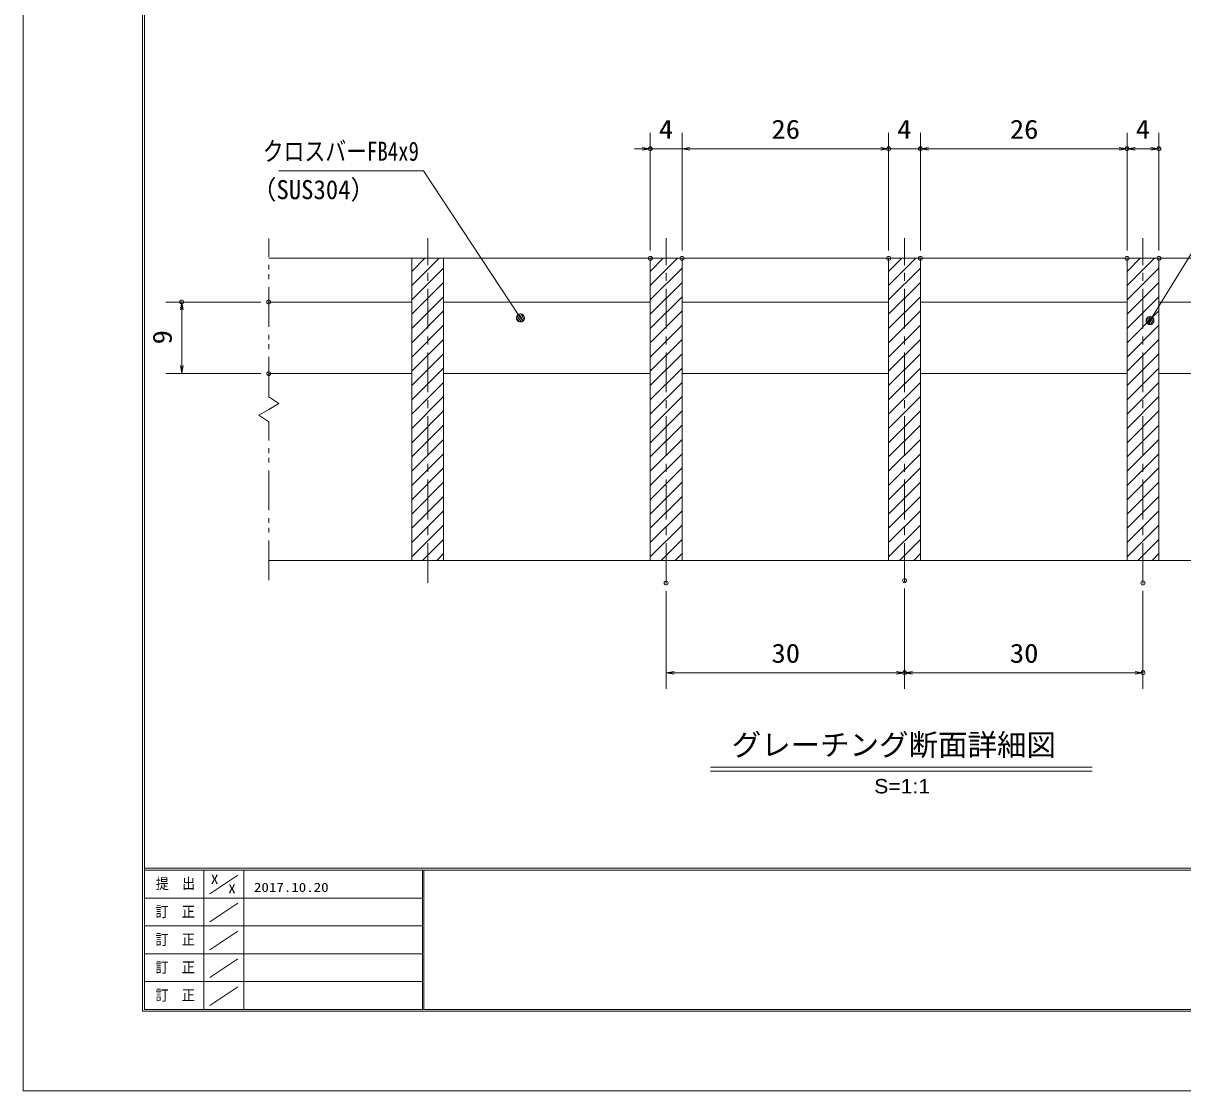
# Model space of a CAD drawing. Units: millimetres, scale not verified, with parts at other scales. Extents: x -1050 to 1050, y -742 to 742.
# Drawn here: x -1050 to -320, y -742 to -71 of the extents above; entities that cross this region are included whole.
import ezdxf
from ezdxf.enums import TextEntityAlignment as Align

# ---------------------------------------------------------------- set-up
doc = ezdxf.new("R2010")
doc.units = ezdxf.units.MM
doc.header["$LTSCALE"] = 5
doc.header["$PDMODE"] = 32
doc.header["$PDSIZE"] = 2.5
doc.linetypes.add('CHAIN1', pattern=[8, 5, -1, 1, -1])
doc.linetypes.add('DOUBLE_CHAIN1', pattern=[8.8, 5, -1, 0.6, -0.6, 0.6, -1])
for name, color, linetype, lineweight in [('0-0_7-図\u3000枠', 4, 'Continuous', 9), ('0-1_寸法注釈', 2, 'Continuous', 9), ('0-2_蓋', 5, 'Continuous', 9), ('0-3_0', 2, 'Continuous', 9), ('0-4_DEFPOINTS', 134, 'Continuous', 9), ('0-5_ハッチング', 4, 'Continuous', 9), ('0-6_想像線', 134, 'DOUBLE_CHAIN1', 9), ('0-7_中心線', 6, 'CHAIN1', 9)]:
    doc.layers.add(name, color=color, linetype=linetype, lineweight=lineweight)
doc.styles.add('HG丸ｺﾞｼｯｸM-PRO', font='')
doc.styles.add('ＭＳ ゴシック', font='')
doc.styles.get('HG丸ｺﾞｼｯｸM-PRO').set_extended_font_data('HG丸ｺﾞｼｯｸM-PRO')
doc.styles.get('ＭＳ ゴシック').set_extended_font_data('MS Gothic')

# ---------------------------------------------------------------- blocks, each defined once
blk = doc.blocks.new('_OPEN')
at = {"layer": '0-3_0'}
blk.add_line((0, 0), (-5, 0), dxfattribs=at)
blk.add_lwpolyline([(-5, 0.833), (0, 0), (-5, -0.833)], dxfattribs=at)
blk = doc.blocks.new('_Dot')
at = {"layer": '0-3_0'}
for p, q in [((-2.5, 0), (-5, 0)), ((2.445, 0.5), (-2.445, 0.5)), ((1.997, 1.5), (-1.997, 1.5)), ((2.289, -0.995), (-2.289, -0.995)), ((1.499, -1.995), (-1.499, -1.995))]:
    blk.add_line(p, q, dxfattribs=at)
for points in [[(2.5, 0), (2.48, 0.313), (2.421, 0.622), (2.324, 0.92), (2.191, 1.204), (2.023, 1.469), (1.822, 1.711), (1.594, 1.926), (1.34, 2.111), (1.064, 2.262), (0.773, 2.378), (0.468, 2.456), (0.157, 2.495), (-0.157, 2.495), (-0.468, 2.456), (-0.773, 2.378), (-1.064, 2.262), (-1.34, 2.111), (-1.594, 1.926), (-1.822, 1.711), (-2.023, 1.469), (-2.191, 1.204), (-2.324, 0.92), (-2.421, 0.622), (-2.48, 0.313), (-2.5, 0), (0, 0)], [(-2.5, 0), (-2.48, -0.313), (-2.421, -0.622), (-2.324, -0.92), (-2.191, -1.204), (-2.023, -1.469), (-1.822, -1.711), (-1.594, -1.926), (-1.34, -2.111), (-1.064, -2.262), (-0.773, -2.378), (-0.468, -2.456), (-0.157, -2.495), (0.157, -2.495), (0.468, -2.456), (0.773, -2.378), (1.064, -2.262), (1.34, -2.111), (1.594, -1.926), (1.822, -1.711), (2.023, -1.469), (2.191, -1.204), (2.324, -0.92), (2.421, -0.622), (2.48, -0.313), (2.5, 0), (0, 0)]]:
    blk.add_lwpolyline(points, close=True, dxfattribs=at)

msp = doc.modelspace()

# ---------------------------------------------------------------- linework, layer by layer
at = {"layer": '0-0_7-図\u3000枠'}
for p, q in [((-975, -692.5), (-975, 692.5)), ((-973.75, -691.25), (-973.75, 691.25)), ((998.75, -602.5), (-973.75, -602.5)), ((998.75, -603.75), (-973.75, -603.75)), ((-936.25, -691.192), (-936.25, -603.75)), ((-911.25, -603.75), (-911.25, -691.192)), ((-798.75, -603.75), (-798.75, -691.192)), ((-798, -603.75), (-798, -691.192)), ((-932.5, -618.606), (-915, -606.924)), ((-798.75, -621.25), (-973.75, -621.25)), ((-932.5, -636.247), (-915, -624.565)), ((-798.75, -638.75), (-973.75, -638.75)), ((-932.5, -653.747), (-915, -642.065)), ((-798.75, -656.25), (-973.75, -656.25)), ((-932.5, -671.247), (-915, -659.565)), ((-798.75, -673.75), (-973.75, -673.75)), ((-932.5, -688.747), (-915, -677.065)), ((1000, -692.5), (-975, -692.5)), ((998.75, -691.25), (-973.75, -691.25))]:
    msp.add_line(p, q, dxfattribs=at)
at = {"layer": '0-1_寸法注釈'}
for p, q in [((-655.45, -213.808), (-655.45, -139.9)), ((-635.45, -213.808), (-635.45, -139.9)), ((-635.45, -213.808), (-635.45, -139.9)), ((-505.45, -213.808), (-505.45, -139.9)), ((-505.45, -213.808), (-505.45, -139.9)), ((-485.45, -213.808), (-485.45, -139.9)), ((-485.45, -213.808), (-485.45, -139.9)), ((-355.45, -213.808), (-355.45, -139.9)), ((-355.45, -213.808), (-355.45, -139.9)), ((-335.45, -213.808), (-335.45, -139.9)), ((-660.45, -149.9), (-665.45, -149.9)), ((-635.45, -149.9), (-655.45, -149.9)), ((-630.45, -149.9), (-510.45, -149.9)), ((-630.45, -149.9), (-625.45, -149.9)), ((-510.45, -149.9), (-515.45, -149.9)), ((-505.45, -149.9), (-485.45, -149.9)), ((-480.45, -149.9), (-475.45, -149.9)), ((-480.45, -149.9), (-360.45, -149.9)), ((-350.45, -149.9), (-340.45, -149.9)), ((-900.45, -246.308), (-960.2, -246.308)), ((-950.2, -286.308), (-950.2, -251.308)), ((-900.45, -291.308), (-960.2, -291.308)), ((-645.45, -428.035), (-645.45, -489.529)), ((-495.45, -426.51), (-495.45, -489.529)), ((-495.45, -426.51), (-495.45, -489.529)), ((-345.45, -428.035), (-345.45, -489.529)), ((-640.45, -479.529), (-500.45, -479.529)), ((-490.45, -479.529), (-350.45, -479.529)), ((-617.576, -538.827), (-377.371, -538.827)), ((-617.576, -541.327), (-377.371, -541.327))]:
    msp.add_line(p, q, dxfattribs=at)
for points in [[(-889.251, -163.734), (-798.078, -163.734), (-737.667, -255.484)], [(-189.764, -170.417), (-286.954, -170.417), (-340.476, -257.159)]]:
    msp.add_lwpolyline(points, dxfattribs=at)
at = {"layer": '0-2_蓋'}
for p, q in [((-895.45, -218.808), (-95.45, -218.808)), ((-805.45, -218.808), (-785.45, -218.808)), ((-805.45, -218.808), (-805.45, -408.808)), ((-785.45, -408.808), (-785.45, -218.808)), ((-655.45, -218.808), (-635.45, -218.808)), ((-655.45, -218.808), (-655.45, -408.808)), ((-635.45, -408.808), (-635.45, -218.808)), ((-505.45, -218.808), (-485.45, -218.808)), ((-505.45, -218.808), (-505.45, -408.808)), ((-485.45, -408.808), (-485.45, -218.808)), ((-355.45, -218.808), (-335.45, -218.808)), ((-355.45, -218.808), (-355.45, -408.808)), ((-335.45, -408.808), (-335.45, -218.808)), ((-895.45, -246.308), (-805.45, -246.308)), ((-785.45, -246.308), (-655.45, -246.308)), ((-635.45, -246.308), (-505.45, -246.308)), ((-485.45, -246.308), (-355.45, -246.308)), ((-335.45, -246.308), (-205.45, -246.308)), ((-895.45, -291.308), (-805.45, -291.308)), ((-785.45, -291.308), (-655.45, -291.308)), ((-635.45, -291.308), (-505.45, -291.308)), ((-485.45, -291.308), (-355.45, -291.308)), ((-335.45, -291.308), (-205.45, -291.308)), ((-895.45, -408.808), (-95.45, -408.808)), ((-805.45, -408.808), (-785.45, -408.808)), ((-655.45, -408.808), (-635.45, -408.808)), ((-505.45, -408.808), (-485.45, -408.808)), ((-355.45, -408.808), (-335.45, -408.808))]:
    msp.add_line(p, q, dxfattribs=at)
at = {"layer": '0-4_DEFPOINTS'}
msp.add_lwpolyline([(-1050, -742.5), (-1050, 742.5), (1050, 742.5), (1050, -742.5)], close=True, dxfattribs=at)
for p in [(-655.45, -149.9), (-505.45, -149.9), (-485.45, -149.9), (-355.45, -149.9), (-335.45, -149.9), (-655.45, -218.808), (-635.45, -218.808), (-505.45, -218.808), (-485.45, -218.808), (-355.45, -218.808), (-335.45, -218.808), (-950.2, -246.308), (-895.45, -246.308), (-895.45, -291.308), (-645.45, -423.035), (-495.45, -421.51), (-345.45, -423.035), (-495.45, -479.529), (-345.45, -479.529)]:
    msp.add_point(p, dxfattribs=at)
at = {"layer": '0-5_ハッチング'}
for p, q in [((-805.45, -227.019), (-797.239, -218.808)), ((-805.45, -235.999), (-788.259, -218.808)), ((-655.45, -227.019), (-647.239, -218.808)), ((-655.45, -235.999), (-638.259, -218.808)), ((-505.45, -227.019), (-497.239, -218.808)), ((-505.45, -235.999), (-488.259, -218.808)), ((-355.45, -227.019), (-347.239, -218.808)), ((-355.45, -235.999), (-338.259, -218.808)), ((-805.45, -244.98), (-785.45, -224.98)), ((-655.45, -244.98), (-635.45, -224.98)), ((-505.45, -244.98), (-485.45, -224.98)), ((-355.45, -244.98), (-335.45, -224.98)), ((-805.45, -253.96), (-785.45, -233.96)), ((-655.45, -253.96), (-635.45, -233.96)), ((-505.45, -253.96), (-485.45, -233.96)), ((-355.45, -253.96), (-335.45, -233.96)), ((-805.45, -262.94), (-785.45, -242.94)), ((-655.45, -262.94), (-635.45, -242.94)), ((-505.45, -262.94), (-485.45, -242.94)), ((-355.45, -262.94), (-335.45, -242.94)), ((-805.45, -271.92), (-785.45, -251.92)), ((-655.45, -271.92), (-635.45, -251.92)), ((-505.45, -271.92), (-485.45, -251.92)), ((-355.45, -271.92), (-335.45, -251.92)), ((-805.45, -280.901), (-785.45, -260.901)), ((-655.45, -280.901), (-635.45, -260.901)), ((-505.45, -280.901), (-485.45, -260.901)), ((-355.45, -280.901), (-335.45, -260.901)), ((-805.45, -289.881), (-785.45, -269.881)), ((-655.45, -289.881), (-635.45, -269.881)), ((-505.45, -289.881), (-485.45, -269.881)), ((-355.45, -289.881), (-335.45, -269.881)), ((-805.45, -298.861), (-785.45, -278.861)), ((-655.45, -298.861), (-635.45, -278.861)), ((-505.45, -298.861), (-485.45, -278.861)), ((-355.45, -298.861), (-335.45, -278.861)), ((-805.45, -307.841), (-785.45, -287.841)), ((-655.45, -307.841), (-635.45, -287.841)), ((-505.45, -307.841), (-485.45, -287.841)), ((-355.45, -307.841), (-335.45, -287.841)), ((-805.45, -316.822), (-785.45, -296.822)), ((-655.45, -316.822), (-635.45, -296.822)), ((-505.45, -316.822), (-485.45, -296.822)), ((-355.45, -316.822), (-335.45, -296.822)), ((-805.45, -325.802), (-785.45, -305.802)), ((-655.45, -325.802), (-635.45, -305.802)), ((-505.45, -325.802), (-485.45, -305.802)), ((-355.45, -325.802), (-335.45, -305.802)), ((-805.45, -334.782), (-785.45, -314.782)), ((-655.45, -334.782), (-635.45, -314.782)), ((-505.45, -334.782), (-485.45, -314.782)), ((-355.45, -334.782), (-335.45, -314.782)), ((-805.45, -343.762), (-785.45, -323.762)), ((-655.45, -343.762), (-635.45, -323.762)), ((-505.45, -343.762), (-485.45, -323.762)), ((-355.45, -343.762), (-335.45, -323.762)), ((-805.45, -352.743), (-785.45, -332.743)), ((-655.45, -352.743), (-635.45, -332.743)), ((-505.45, -352.743), (-485.45, -332.743)), ((-355.45, -352.743), (-335.45, -332.743)), ((-805.45, -361.723), (-785.45, -341.723)), ((-655.45, -361.723), (-635.45, -341.723)), ((-505.45, -361.723), (-485.45, -341.723)), ((-355.45, -361.723), (-335.45, -341.723)), ((-805.45, -370.703), (-785.45, -350.703)), ((-655.45, -370.703), (-635.45, -350.703)), ((-505.45, -370.703), (-485.45, -350.703)), ((-355.45, -370.703), (-335.45, -350.703)), ((-805.45, -379.684), (-785.45, -359.684)), ((-655.45, -379.684), (-635.45, -359.684)), ((-505.45, -379.684), (-485.45, -359.684)), ((-355.45, -379.684), (-335.45, -359.684)), ((-805.45, -388.664), (-785.45, -368.664)), ((-655.45, -388.664), (-635.45, -368.664)), ((-505.45, -388.664), (-485.45, -368.664)), ((-355.45, -388.664), (-335.45, -368.664)), ((-805.45, -397.644), (-785.45, -377.644)), ((-655.45, -397.644), (-635.45, -377.644)), ((-505.45, -397.644), (-485.45, -377.644)), ((-355.45, -397.644), (-335.45, -377.644)), ((-805.45, -406.624), (-785.45, -386.624)), ((-655.45, -406.624), (-635.45, -386.624)), ((-505.45, -406.624), (-485.45, -386.624)), ((-355.45, -406.624), (-335.45, -386.624)), ((-798.654, -408.808), (-785.45, -395.605)), ((-648.654, -408.808), (-635.45, -395.605)), ((-498.654, -408.808), (-485.45, -395.605)), ((-348.654, -408.808), (-335.45, -395.605)), ((-789.674, -408.808), (-785.45, -404.585)), ((-639.674, -408.808), (-635.45, -404.585)), ((-489.674, -408.808), (-485.45, -404.585)), ((-339.674, -408.808), (-335.45, -404.585))]:
    msp.add_line(p, q, dxfattribs=at)
for points in [[(-785.45, -218.808), (-805.45, -218.808), (-805.45, -408.808), (-785.45, -408.808)], [(-635.45, -218.808), (-655.45, -218.808), (-655.45, -408.808), (-635.45, -408.808)], [(-485.45, -218.808), (-505.45, -218.808), (-505.45, -408.808), (-485.45, -408.808)], [(-335.45, -218.808), (-355.45, -218.808), (-355.45, -408.808), (-335.45, -408.808)]]:
    msp.add_lwpolyline(points, close=True, dxfattribs=at)
at = {"layer": '0-6_想像線'}
for p, q in [((-895.45, -305.859), (-895.45, -206.308)), ((-895.45, -305.859), (-889.157, -310.072)), ((-889.157, -310.072), (-895.45, -313.808)), ((-901.743, -317.545), (-895.45, -313.808)), ((-895.45, -321.757), (-901.743, -317.545)), ((-895.45, -421.308), (-895.45, -321.757))]:
    msp.add_line(p, q, dxfattribs=at)
at = {"layer": '0-7_中心線'}
for p, q in [((-795.45, -423.035), (-795.45, -206.106)), ((-645.45, -423.035), (-645.45, -206.106)), ((-495.45, -423.035), (-495.45, -206.106)), ((-345.45, -423.035), (-345.45, -206.106))]:
    msp.add_line(p, q, dxfattribs=at)

# ---------------------------------------------------------------- block references
at = {"layer": '0-1_寸法注釈'}
for p in [(-655.45, -149.9), (-505.45, -149.9), (-505.45, -149.9), (-355.45, -149.9), (-335.45, -149.9), (-495.45, -479.529), (-345.45, -479.529)]:
    msp.add_blockref('_OPEN', p, dxfattribs=at)
for name, p, rotation in [('_OPEN', (-635.45, -149.9), 180), ('_OPEN', (-635.45, -149.9), 180), ('_OPEN', (-485.45, -149.9), 180), ('_OPEN', (-485.45, -149.9), 180), ('_OPEN', (-355.45, -149.9), 180), ('_OPEN', (-950.2, -246.308), 90), ('_Dot', (-737.111, -256.315), 303.79581), ('_Dot', (-341.009, -258.006), 237.84854), ('_OPEN', (-950.2, -291.308), 270), ('_OPEN', (-645.45, -479.529), 180), ('_OPEN', (-495.45, -479.529), 180)]:
    msp.add_blockref(name, p, dxfattribs=dict(at, rotation=rotation))

# ---------------------------------------------------------------- texts
at = {"layer": '0-0_7-図\u3000枠', "color": 5, "style": 'ＭＳ ゴシック'}
for s, height, width, p in [('提\u3000出', 6.745, 0.9, (-966.593, -617.56)), ('X', 5.755, 1.2, (-931.902, -614.076)), ('X', 5.755, 1.2, (-920.995, -620.022)), ('2017.10.20', 5.755, 1.2, (-904.801, -619.113)), ('訂\u3000正', 6.745, 0.9, (-966.76, -635.201)), ('訂\u3000正', 6.745, 0.9, (-966.76, -652.701)), ('訂\u3000正', 6.745, 0.9, (-966.76, -670.201)), ('訂\u3000正', 6.745, 0.9, (-966.76, -687.701))]:
    msp.add_text(s, height=height, dxfattribs=dict(at, width=width)).set_placement(p, align=Align.BOTTOM_LEFT)
at = {"layer": '0-1_寸法注釈', "color": 7}
for s, height, style, width, p in [('4', 12.02, 'ＭＳ ゴシック', 1.1, (-650.035, -147.213)), ('26', 12.02, 'ＭＳ ゴシック', 1.1, (-579.183, -147.213)), ('4', 12.02, 'ＭＳ ゴシック', 1.1, (-500.035, -147.213)), ('26', 12.02, 'ＭＳ ゴシック', 1.1, (-429.183, -147.213)), ('4', 12.02, 'ＭＳ ゴシック', 1.1, (-350.035, -147.213)), ('クロスバーFB4x9', 12.02, 'ＭＳ ゴシック', 0.8, (-899.272, -161.047)), ('（SUS304）', 12.02, 'ＭＳ ゴシック', 0.95, (-906.231, -185.212)), ('30', 12.02, 'ＭＳ ゴシック', 1.1, (-579.183, -476.842)), ('30', 12.02, 'ＭＳ ゴシック', 1.1, (-429.183, -476.842)), ('S=1:1', 9.054, 'HG丸ｺﾞｼｯｸM-PRO', 1.1, (-514.549, -558.128))]:
    msp.add_text(s, height=height, dxfattribs=dict(at, style=style, width=width)).set_placement(p, align=Align.BOTTOM_LEFT)
at = {"layer": '0-1_寸法注釈', "color": 7, "style": 'ＭＳ ゴシック', "width": 1.1}
msp.add_text('9', height=12.02, rotation=90, dxfattribs=at).set_placement((-952.887, -272.957), align=Align.BOTTOM_LEFT)
at = {"layer": '0-1_寸法注釈', "color": 7, "style": 'HG丸ｺﾞｼｯｸM-PRO'}
msp.add_text('グレーチング断面詳細図', height=13.6, dxfattribs=at).set_placement((-604.214, -535.716), align=Align.BOTTOM_LEFT)

doc.saveas('drawing.dxf')
